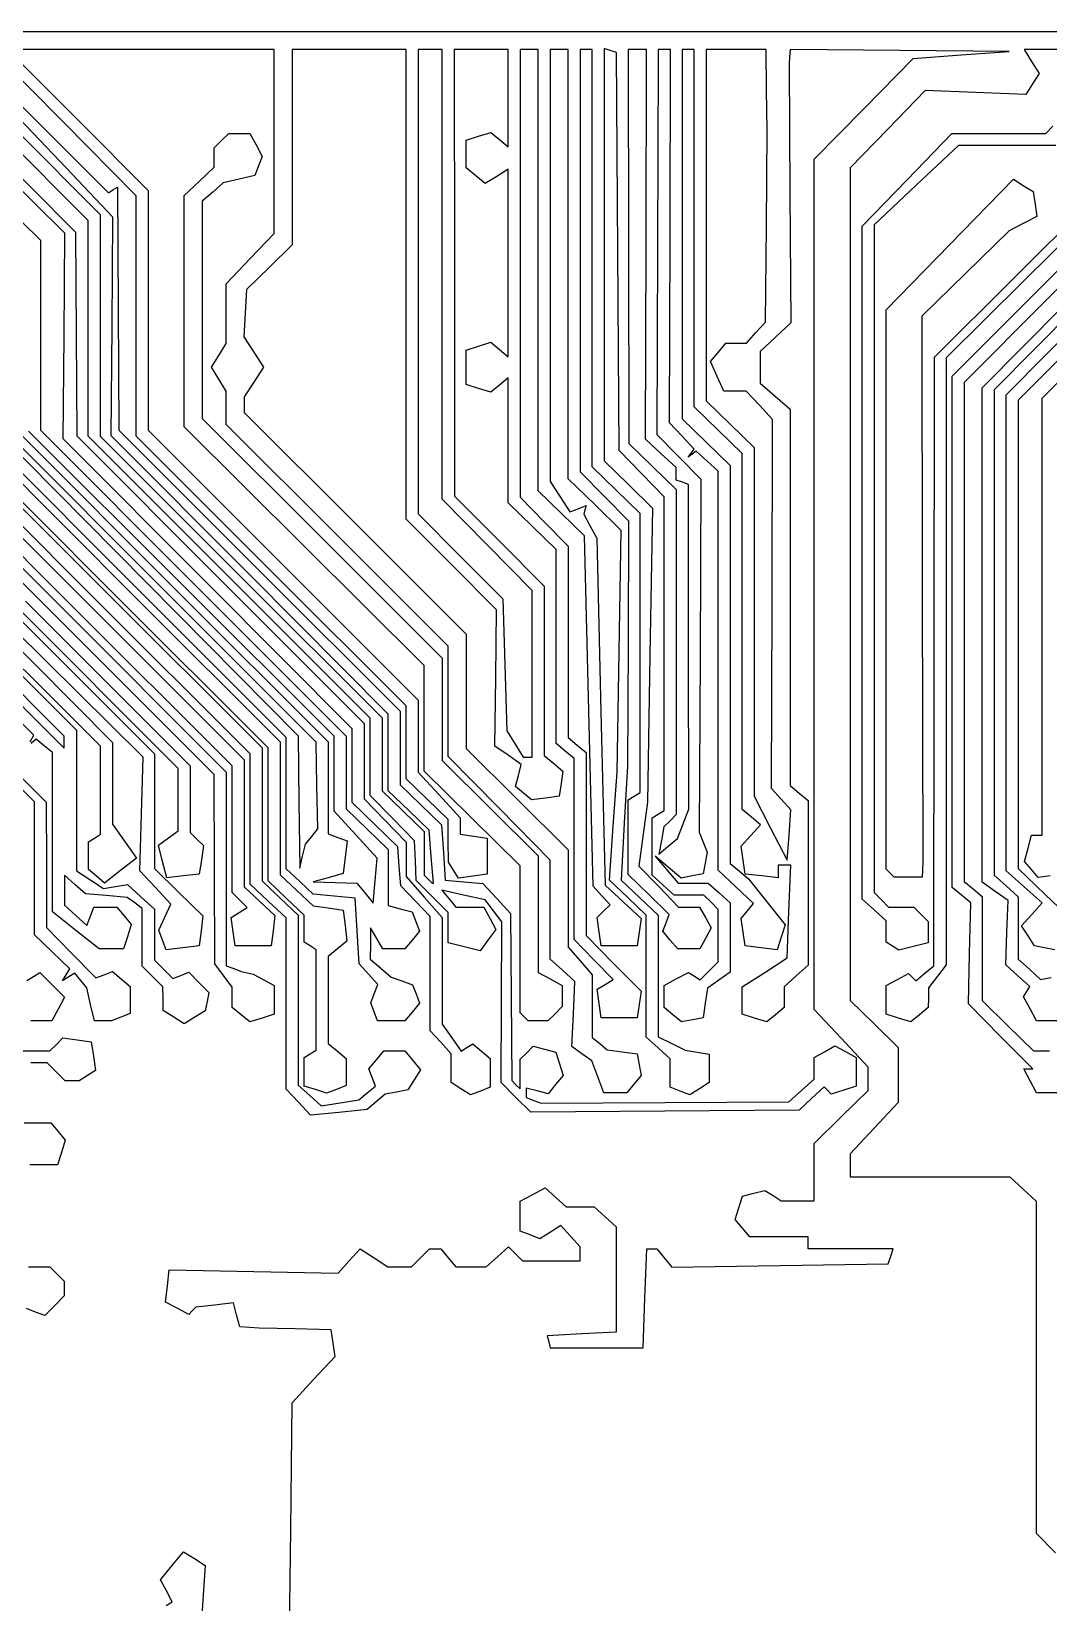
# Model space of a CAD drawing. Extents: x 13 to 278, y 25 to 201.
# Drawn here: x 99.9 to 144.7, y 131.8 to 201.1 of the extents above; entities that cross this region are included whole.
import ezdxf

# ---------------------------------------------------------------- set-up
doc = ezdxf.new("R2010")
doc.units = 0
doc.layers.add('Layer_1', color=7, linetype='CONTINUOUS')

msp = doc.modelspace()

# ---------------------------------------------------------------- linework, layer by layer
at = {"layer": 'Layer_1', "color": 7}
for points in [[(12.949534, 112.88561), (12.949534, 201.124155), (145.2412, 201.124155), (277.53287, 201.124155), (277.53287, 112.88561), (277.53287, 24.64707), (145.2412, 24.64707), (12.949534, 24.64707)], [(121.95787, 172.7846), (121.95787, 176.45963), (119.97349, 178.47647), (117.98912, 180.4933), (117.98912, 190.41185), (117.98912, 200.330405), (117.45995, 200.330405), (116.93078, 200.330405), (116.93078, 190.08402), (116.93078, 179.83764), (118.79198, 177.96394), (120.65318, 176.09023), (120.74488, 173.17584), (120.83658, 170.26143), (121.19625, 169.6855), (121.55593, 169.10957), (121.75687, 169.10957), (121.95781, 169.10957)], [(128.60938, 166.16399), (128.85577, 166.81204), (128.85497, 173.97722), (128.85418, 181.14241), (128.58101, 181.23341), (128.30787, 181.32451), (128.30787, 181.60285), (128.30787, 181.88119), (127.6333, 182.50635), (126.95874, 183.13151), (126.97764, 191.73096), (126.99654, 200.33041), (126.58838, 200.33041), (126.18022, 200.33041), (126.19832, 191.64056), (126.21642, 182.95071), (127.26216, 181.92957), (128.3079, 180.90843), (128.3079, 173.739), (128.3079, 166.56958), (128.03712, 166.2988), (127.76635, 166.02802), (127.6509, 165.42858), (127.53546, 164.82914), (127.94924, 165.17254), (128.36303, 165.51596), (128.60941, 166.164)], [(132.93987, 167.2555), (132.51173, 167.7286), (132.53363, 175.86888), (132.55553, 184.00916), (131.97307, 184.62916), (131.39061, 185.24915), (130.9019, 185.24915), (130.41318, 185.24915), (130.11537, 185.90278), (129.81756, 186.5564), (130.15344, 186.96111), (130.48932, 187.36582), (130.94508, 187.36582), (131.40084, 187.36582), (131.82472, 187.8342), (132.24859, 188.30258), (132.28109, 192.53055), (132.31359, 196.75853), (132.29509, 198.54447), (132.27659, 200.330405), (130.95367, 200.330405), (129.63075, 200.330405), (129.63075, 192.57889), (129.63075, 184.82738), (130.68909, 183.79395), (131.74742, 182.76051), (131.74342, 175.07515), (131.73942, 167.38978), (132.47116, 165.97463), (133.20291, 164.55949), (133.28561, 165.67095), (133.36831, 166.7824), (132.94016, 167.2555)], [(121.60509, 157.64431), (121.4287, 157.8207), (121.4287, 161.06331), (121.4287, 164.30591), (119.31203, 166.39996), (117.19537, 168.494), (117.19537, 170.82542), (117.19537, 173.15684), (111.9037, 178.4156), (106.61203, 183.67435), (106.61203, 188.78127), (106.61203, 193.88818), (107.27349, 194.50959), (107.93495, 195.131), (107.93495, 195.56113), (107.93495, 195.99126), (108.25245, 196.30876), (108.56995, 196.62626), (109.03689, 196.62626), (109.50383, 196.62626), (109.77677, 196.11626), (110.04972, 195.60626), (109.88919, 195.18793), (109.72867, 194.76961), (109.03024, 194.60406), (108.33182, 194.43852), (107.8688, 194.03617), (107.40578, 193.63383), (107.40578, 188.84371), (107.40578, 184.05359), (112.69745, 178.76688), (117.98912, 173.48018), (117.98912, 171.22253), (117.98912, 168.96489), (120.10578, 166.86063), (122.22245, 164.75638), (122.22245, 162.17979), (122.22245, 159.60321), (122.75162, 159.32001), (123.28078, 159.03681), (123.28078, 158.56987), (123.28078, 158.10293), (122.96328, 157.78543), (122.64578, 157.46793), (122.21363, 157.46793), (121.78148, 157.46793)], [(137.74467, 163.99429), (137.56828, 164.17068), (137.56828, 176.50889), (137.56828, 188.84709), (140.37226, 191.72682), (143.17624, 194.60654), (143.61341, 194.3326), (144.05057, 194.05865), (144.13277, 193.50826), (144.21497, 192.95787), (143.6036, 192.64582), (142.99223, 192.33377), (141.06542, 190.44511), (139.13862, 188.55645), (139.15722, 176.5179), (139.17582, 164.47936), (139.16582, 164.14863), (139.15582, 163.8179), (138.53846, 163.8179), (137.9211, 163.8179)]]:
    msp.add_lwpolyline(points, close=True, dxfattribs=at)
for points in [[(96.960782, 200.330288), (100.1135, 197.16934), (103.26622, 194.00839), (103.46265, 194.12979), (103.65909, 194.2512), (103.68809, 188.89022), (103.71709, 183.52925), (109.92592, 177.33318), (116.13475, 171.1371), (116.13475, 169.51372), (116.13475, 167.89034), (117.04791, 167.00528), (117.96106, 166.12022), (118.04006, 164.90285), (118.11906, 163.6855), (118.94629, 163.605), (119.77353, 163.5245), (120.38896, 162.8694), (121.00439, 162.2143), (121.02869, 158.52837), (121.05299, 154.84244), (121.23965, 154.65578), (121.42631, 154.46912), (121.42631, 155.12176), (121.42631, 155.7744), (121.7132, 156.0613), (122.0001, 156.34819), (122.49819, 156.21794), (122.99628, 156.08768), (123.15919, 155.57439), (123.32211, 155.06109), (122.988, 154.65852), (122.6539, 154.25594), (122.17239, 154.38186), (121.69089, 154.50778), (121.69089, 154.29627), (121.69089, 154.08477), (122.02162, 153.96289), (122.35235, 153.84101), (127.8147, 153.86841), (133.27706, 153.89581), (133.83397, 154.39984), (134.39089, 154.90387), (134.39089, 155.37888), (134.39089, 155.85389), (134.84708, 156.10919), (135.30327, 156.36449), (135.77312, 156.11303), (136.24297, 155.86157), (136.24297, 155.22725), (136.24297, 154.59293), (135.69387, 154.41865), (135.14476, 154.24437), (134.98589, 154.40324), (134.82702, 154.56211), (134.27477, 154.04329), (133.72252, 153.52448), (127.80676, 153.48378), (121.89101, 153.44308), (121.23951, 154.09459), (120.588, 154.74609), (120.6048, 158.28968), (120.6217, 161.83326), (120.25014, 162.31966), (119.87858, 162.80606), (118.92124, 163.02197), (117.96391, 163.23789), (118.2723, 162.8663), (118.58069, 162.49472), (119.20044, 162.49472), (119.82019, 162.49472), (120.08383, 162.0021), (120.34748, 161.50948), (120.00202, 161.03704), (119.65656, 160.5646), (118.95394, 160.74095), (118.25131, 160.9173), (118.25131, 161.58573), (118.25131, 162.25418), (117.54761, 162.95787), (116.84392, 163.66157), (116.80612, 164.53488), (116.76822, 165.40819), (115.78998, 166.41), (114.81174, 167.41181), (114.81174, 169.12256), (114.81174, 170.83331), (108.59403, 177.04679), (102.37632, 183.26028), (102.37632, 188.02158), (102.37632, 192.78288), (98.609432, 196.5565)], [(111.24042, 129.44395), (111.30322, 135.03144), (111.36602, 140.61892), (112.31286, 141.64227), (113.25969, 142.66561), (113.17609, 143.2536), (113.09249, 143.84159), (111.50499, 143.88079), (109.91749, 143.91999), (109.48533, 143.94699), (109.05317, 143.97399), (108.91537, 144.50094), (108.77757, 145.02789), (107.94784, 144.93129), (107.11811, 144.83469), (106.96166, 144.67824), (106.80521, 144.52179), (106.29497, 144.79486), (105.78474, 145.06793), (105.86674, 145.77773), (105.94874, 146.48754), (109.67161, 146.41424), (113.39448, 146.34094), (113.88183, 146.87946), (114.36918, 147.41798), (114.9783, 147.01887), (115.58742, 146.61976), (116.107, 146.61976), (116.62657, 146.61976), (117.02345, 147.01663), (117.42032, 147.41351), (117.67141, 147.41351), (117.92249, 147.41351), (118.25187, 147.01663), (118.58125, 146.61976), (119.25562, 146.61976), (119.92999, 146.61976), (120.4201, 147.0633), (120.91021, 147.50683), (121.22145, 147.19559), (121.5327, 146.88434), (122.8027, 146.88434), (124.0727, 146.88434), (124.0727, 147.19444), (124.0727, 147.50434), (123.64833, 147.97326), (123.22396, 148.44219), (122.75734, 148.15078), (122.29072, 147.85937), (121.85879, 148.02511), (121.42687, 148.19086), (121.42687, 148.85131), (121.42687, 149.51176), (121.97805, 149.80674), (122.52922, 150.10173), (122.99107, 149.68376), (123.45291, 149.2658), (124.0727, 149.2658), (124.69249, 149.2658), (125.17635, 148.82792), (125.6602, 148.39003), (125.6602, 146.063), (125.6602, 143.73596), (124.13885, 143.65656), (122.61749, 143.57716), (122.68369, 143.31257), (122.74979, 143.04799), (124.80031, 143.04799), (126.85083, 143.04799), (126.92763, 145.2308), (127.00453, 147.41362), (127.22602, 147.41362), (127.4475, 147.41362), (127.78171, 147.01092), (128.11592, 146.60822), (132.88552, 146.68022), (137.65512, 146.75222), (137.76513, 147.08294), (137.87514, 147.41367), (136.00101, 147.41367), (134.12688, 147.41367), (134.12688, 147.67826), (134.12688, 147.94284), (132.83636, 147.94284), (131.54584, 147.94284), (131.227, 148.32702), (130.90816, 148.7112), (131.07107, 149.22449), (131.23399, 149.73779), (131.7251, 149.86622), (132.21622, 149.99465), (132.57624, 149.76654), (132.93625, 149.53844), (133.66386, 149.53444), (134.39146, 149.53044), (134.39146, 150.79819), (134.39146, 152.06602), (135.58209, 153.23453), (136.77271, 154.40304), (136.77271, 154.91582), (136.77271, 155.42861), (135.58209, 156.70148), (134.39146, 157.97436), (134.39146, 176.7304), (134.39146, 195.48638), (136.57428, 197.70996), (138.75709, 199.93353), (140.87375, 200.087202), (142.99042, 200.240874), (138.16178, 200.285634), (133.33313, 200.330404), (133.30883, 199.99967), (133.28453, 199.66894), (133.31983, 193.97073), (133.35513, 188.27251), (132.68265, 187.64075), (132.01018, 187.009), (132.01018, 186.30908), (132.01018, 185.60916), (132.67164, 185.03403), (133.3331, 184.4589), (133.3331, 176.15518), (133.3331, 167.85145), (133.72997, 167.52207), (134.12685, 167.19269), (134.12685, 163.56193), (134.12685, 159.93117), (133.59768, 159.45228), (133.06851, 158.97339), (133.06851, 158.51763), (133.06851, 158.06186), (132.68434, 157.74303), (132.30016, 157.42418), (131.75829, 157.59617), (131.21643, 157.76815), (131.21643, 158.36745), (131.21643, 158.96675), (132.20862, 159.60778), (133.2008, 160.24882), (133.2781, 162.29794), (133.3554, 164.34707), (133.07968, 164.34707), (132.80397, 164.34707), (132.80397, 164.06491), (132.80397, 163.78276), (132.07637, 163.86646), (131.34876, 163.95016), (131.26136, 164.56729), (131.17396, 165.18442), (131.59877, 165.65383), (132.02358, 166.12324), (131.62003, 166.45816), (131.21649, 166.79308), (131.21649, 174.64448), (131.21649, 182.49589), (130.15816, 183.52932), (129.09983, 184.56276), (129.09983, 192.44656), (129.09983, 200.330365), (128.83524, 200.330365), (128.57066, 200.330365), (128.57066, 192.18198), (128.57066, 184.03359), (129.62899, 183.00016), (130.68733, 181.96672), (130.68733, 173.18927), (130.68733, 164.41183), (131.0942, 164.07415), (131.50107, 163.73648), (132.30391, 162.72281), (133.10676, 161.70914), (132.93266, 161.16062), (132.75857, 160.6121), (132.05368, 160.6936), (131.34878, 160.7751), (131.26238, 161.38497), (131.17588, 161.99485), (131.44856, 162.32341), (131.72124, 162.65196), (130.9397, 163.3896), (130.15817, 164.12725), (130.15817, 172.92735), (130.15817, 181.72746), (129.67368, 182.16592), (129.18919, 182.60438), (129.01222, 182.47151), (128.83525, 182.33864), (128.96997, 182.51745), (129.10468, 182.69626), (128.55854, 183.27759), (128.01241, 183.85892), (128.03391, 192.09462), (128.05541, 200.330308), (127.78386, 200.330308), (127.51231, 200.330308), (127.51151, 200.13187), (127.51072, 199.93343), (127.48342, 191.63911), (127.45612, 183.34478), (128.42118, 182.35647), (129.38624, 181.36816), (129.35564, 173.58517), (129.32504, 165.80218), (129.49947, 165.35462), (129.67391, 164.90705), (129.58231, 164.43161), (129.49071, 163.95618), (129.01104, 163.86378), (128.53137, 163.77138), (127.95574, 164.25759), (127.37989, 164.7438), (127.88392, 164.14849), (128.38795, 163.55318), (129.05371, 163.55318), (129.71948, 163.55318), (130.20333, 163.1153), (130.68719, 162.67741), (130.68719, 161.14593), (130.68719, 159.61444), (130.18423, 159.26215), (129.68127, 158.90987), (129.58887, 158.25766), (129.49647, 157.60546), (129.02074, 157.51476), (128.54501, 157.42406), (128.16084, 157.74289), (127.77668, 158.06172), (127.77668, 158.54918), (127.77668, 159.03664), (128.31132, 159.32276), (128.84595, 159.60889), (129.10709, 159.4475), (129.36824, 159.2861), (129.76308, 159.68094), (130.15793, 160.07579), (130.15793, 161.2324), (130.15793, 162.389), (129.84043, 162.7065), (129.52293, 163.024), (128.86908, 163.024), (128.21522, 163.024), (127.73137, 163.46189), (127.24751, 163.89977), (127.24751, 165.16606), (127.24751, 166.43236), (127.5121, 166.59588), (127.77668, 166.7594), (127.77668, 173.67794), (127.77668, 180.59649), (126.78449, 181.61236), (125.7923, 182.62824), (125.7302, 191.41175), (125.6681, 200.195256), (125.39946, 200.284806), (125.13082, 200.374356), (125.13082, 191.27788), (125.13082, 182.1814), (126.19775, 181.13957), (127.26468, 180.09774), (127.14894, 173.6114), (127.03319, 167.12505), (126.8485, 165.71055), (126.66381, 164.29606), (127.53672, 163.39545), (128.40962, 162.49484), (128.87374, 162.49484), (129.33786, 162.49484), (129.59315, 162.03865), (129.84845, 161.58247), (129.59699, 161.11261), (129.34553, 160.64276), (128.85807, 160.64276), (128.37061, 160.64276), (128.04403, 161.03627), (127.71745, 161.42977), (127.85877, 161.79805), (128.00009, 162.16633), (127.09462, 163.04395), (126.18915, 163.92156), (126.18915, 165.57384), (126.18915, 167.22611), (126.45373, 167.38963), (126.71832, 167.55315), (126.71832, 173.70156), (126.71832, 179.84995), (125.65998, 180.88339), (124.60165, 181.91682), (124.60165, 191.12354), (124.60165, 200.330265), (124.33707, 200.330265), (124.07248, 200.330265), (124.07248, 191.01372), (124.07248, 181.69717), (125.13577, 180.61376), (126.19905, 179.53036), (126.18025, 174.12146), (126.16145, 168.71256), (126.01799, 166.19901), (125.87453, 163.68547), (126.69329, 162.90837), (127.51204, 162.13126), (127.51204, 159.44735), (127.51204, 156.76343), (128.10736, 156.46778), (128.70267, 156.17213), (129.23184, 156.08873), (129.761, 156.00533), (129.761, 155.37633), (129.761, 154.74733), (129.33394, 154.47795), (128.90689, 154.20857), (128.47405, 154.37466), (128.04121, 154.54076), (128.04121, 155.16951), (128.04121, 155.79827), (127.51204, 156.27716), (126.98288, 156.75605), (126.98288, 159.44366), (126.98288, 162.13128), (126.17205, 162.9081), (125.36121, 163.68493), (125.52825, 166.06646), (125.69528, 168.44799), (125.78578, 173.7744), (125.87628, 179.10081), (124.70979, 180.24563), (123.5433, 181.39046), (123.5433, 190.86037), (123.5433, 200.330282), (123.14642, 200.330282), (122.74955, 200.330282), (122.74955, 190.79597), (122.74955, 181.26166), (123.18556, 180.59623), (123.62157, 179.93079), (123.97613, 180.06685), (124.3307, 180.2029), (124.2777, 180.01399), (124.2247, 179.82507), (124.51177, 179.29591), (124.79883, 178.76674), (124.98796, 171.11224), (125.1771, 163.45774), (125.96718, 162.71969), (126.75727, 161.98164), (126.67167, 161.37836), (126.58607, 160.77507), (125.79232, 160.77507), (124.99857, 160.77507), (124.91007, 161.4009), (124.82157, 162.02673), (125.10494, 162.3101), (125.38831, 162.59347), (125.01394, 163.00719), (124.63956, 163.42091), (124.44889, 171.14484), (124.25822, 178.86876), (123.23938, 179.86364), (122.22054, 180.85851), (122.22054, 190.59439), (122.22054, 200.330282), (121.82366, 200.330282), (121.42679, 200.330282), (121.42679, 190.45051), (121.42679, 180.57074), (122.48512, 179.49108), (123.54346, 178.41142), (123.54346, 174.18971), (123.54346, 169.96799), (123.94033, 169.63862), (124.33721, 169.30924), (124.33721, 165.27018), (124.33721, 161.23111), (125.54552, 160.00546), (126.75383, 158.77981), (126.67003, 158.18994), (126.58623, 157.60007), (125.79248, 157.60007), (124.99873, 157.60007), (124.90943, 158.23161), (124.82013, 158.86315), (125.17095, 159.07996), (125.52176, 159.29679), (124.66493, 160.18082), (123.80809, 161.06485), (123.80809, 165.05475), (123.80809, 169.04465), (123.41121, 169.37403), (123.01434, 169.70341), (123.01434, 173.98294), (123.01434, 178.26247), (121.95601, 179.29591), (120.89767, 180.32934), (120.89767, 183.08617), (120.89767, 185.84299), (120.5135, 185.52415), (120.12932, 185.20531), (119.58745, 185.37729), (119.04559, 185.54927), (119.04559, 186.30736), (119.04559, 187.06546), (119.58745, 187.23744), (120.12932, 187.40942), (120.5135, 187.09058), (120.89767, 186.77174), (120.89767, 190.90742), (120.89767, 195.0431), (120.38999, 194.72605), (119.88231, 194.40899), (119.46395, 194.7562), (119.04559, 195.10341), (119.04559, 195.71464), (119.04559, 196.32587), (119.58745, 196.49785), (120.12932, 196.66983), (120.5135, 196.35099), (120.89767, 196.03215), (120.89767, 198.18122), (120.89767, 200.330282), (119.70705, 200.330282), (118.51642, 200.330282), (118.52342, 190.47455), (118.53042, 180.61882), (120.5068, 178.63445), (122.48318, 176.65007), (122.48418, 172.91216), (122.48518, 169.17424), (122.89483, 168.83427), (123.30447, 168.49429), (123.22557, 167.94198), (123.14667, 167.38966), (122.5368, 167.30316), (121.92692, 167.21666), (121.57192, 167.51128), (121.21692, 167.8059), (121.34467, 168.29439), (121.47241, 168.78288), (120.89326, 169.18854), (120.31411, 169.59419), (120.34911, 172.60097), (120.38421, 175.60776), (118.392, 177.60643), (116.3998, 179.6051), (116.3998, 189.96786), (116.3998, 200.330405), (113.88625, 200.330405), (111.37271, 200.330405), (111.37271, 196.01848), (111.37271, 191.70655), (110.36591, 190.72343), (109.3591, 189.74031), (109.2972, 188.69182), (109.2353, 187.64334), (109.67294, 186.97541), (110.11059, 186.30749), (109.68328, 185.65534), (109.25598, 185.00319), (109.25598, 184.66047), (109.25598, 184.31775), (114.15077, 179.42832), (119.04556, 174.53889), (119.04556, 172.01683), (119.04556, 169.49476), (121.29452, 167.25749), (123.54348, 165.02021), (123.54348, 162.87204), (123.54348, 160.72387), (124.07264, 160.11374), (124.60181, 159.5036), (124.60181, 158.12128), (124.60181, 156.73895), (124.93254, 156.46732), (125.26327, 156.19569), (125.92202, 156.10419), (126.58078, 156.01269), (126.67148, 155.53696), (126.76218, 155.06123), (126.44335, 154.67707), (126.12453, 154.2929), (125.62121, 154.2929), (125.11789, 154.2929), (124.84945, 154.99894), (124.58102, 155.70499), (124.14477, 156.02397), (123.70853, 156.34296), (123.77493, 157.77545), (123.84133, 159.20795), (123.29557, 159.70185), (122.74982, 160.19575), (122.74982, 162.38203), (122.74982, 164.56831), (120.50086, 166.85299), (118.2519, 169.13768), (118.2519, 171.5737), (118.2519, 174.00972), (113.35711, 178.89915), (108.46232, 183.78858), (108.46232, 184.52246), (108.46232, 185.25633), (108.13409, 185.78191), (107.80586, 186.30749), (108.13409, 186.83306), (108.46232, 187.35864), (108.46232, 188.67401), (108.46232, 189.98937), (109.52065, 191.10191), (110.57898, 192.21445), (110.57898, 196.27243), (110.57898, 200.330405), (104.69614, 200.330405), (98.813292, 200.330405), (101.91801, 197.21758), (105.02273, 194.10475), (105.02273, 188.81485), (105.02273, 183.52495), (110.97586, 177.57624), (116.92898, 171.62752), (116.92998, 170.03782), (116.93098, 168.44811), (117.85576, 167.4412), (118.78053, 166.43429), (118.78053, 166.07054), (118.78053, 165.70679), (119.37584, 165.62219), (119.97116, 165.53759), (119.97116, 164.74384), (119.97116, 163.95009), (119.33962, 163.86079), (118.70808, 163.77149), (118.48378, 164.12537), (118.25947, 164.47925), (118.25547, 165.41953), (118.25147, 166.35982), (117.32543, 167.25737), (116.39939, 168.15493), (116.39939, 169.75887), (116.39939, 171.36282), (110.44626, 177.31154), (104.49314, 183.26025), (104.49314, 188.56729), (104.49314, 193.87433), (101.29538, 197.10231), (98.097622, 200.330288)], [(145.24012, 200.330405), (144.44413, 200.330405), (143.64814, 200.330405), (143.97918, 199.80032), (144.31022, 199.27024), (144.01829, 198.80814), (143.72637, 198.34603), (141.50668, 198.43173), (139.28699, 198.51743), (137.63335, 196.81455), (135.9797, 195.11167), (135.9797, 176.74032), (135.9797, 158.36896), (137.03804, 157.33553), (138.09637, 156.30209), (138.09637, 155.08731), (138.09637, 153.87253), (137.03804, 152.73757), (135.9797, 151.60261), (135.9797, 151.09563), (135.9797, 150.58865), (139.50169, 150.58865), (143.02367, 150.58865), (143.60273, 150.04918), (144.18179, 149.50971), (144.18179, 142.19042), (144.18179, 134.87114), (145.02744, 133.99865)], [(99.273482, 196.68896), (102.90796, 193.04751), (102.90796, 188.15404), (102.90796, 183.26056), (109.12566, 177.04707), (115.34337, 170.83359), (115.34337, 169.22973), (115.34337, 167.62588), (116.26941, 166.72832), (117.19546, 165.83077), (117.19546, 164.86843), (117.19546, 163.9061), (117.37185, 163.72971), (117.54823, 163.55332), (117.57213, 163.55332), (117.59603, 163.55332), (117.50363, 164.71569), (117.50361, 164.71569), (117.41121, 165.87805), (116.50956, 166.75196), (115.60792, 167.62588), (115.60792, 169.31461), (115.60792, 171.00335), (109.49968, 177.14586), (103.39144, 183.28836), (103.42484, 188.11089), (103.45824, 192.93341), (101.39716, 195.09932), (99.336082, 197.26522)], [(145.04949, 196.09707), (142.90081, 196.09707), (140.75213, 196.09707), (138.89508, 194.34523), (137.03804, 192.59339), (137.03804, 177.86169), (137.03804, 163.12999), (137.35554, 162.81249), (137.67304, 162.49499), (138.22866, 162.49499), (138.78429, 162.49499), (139.10179, 162.17749), (139.41929, 161.85999), (139.41929, 161.38878), (139.41929, 160.91757), (138.77287, 160.75533), (138.12645, 160.59309), (137.84683, 160.7659), (137.56721, 160.93872), (137.56721, 161.41126), (137.56721, 161.88381), (137.03804, 162.3627), (136.50887, 162.84159), (136.50897, 177.68339), (136.50907, 192.5252), (138.48793, 194.57572), (140.46679, 196.62624), (142.53595, 196.62624), (144.60512, 196.62624), (144.92262, 196.94374)], [(97.802102, 196.29523), (101.81804, 192.26033), (101.84244, 187.77059), (101.86684, 183.28084), (108.20821, 176.93446), (114.54959, 170.58808), (114.54959, 168.92746), (114.54959, 167.26683), (115.47563, 166.31326), (116.40168, 165.3597), (116.40168, 164.59787), (116.40168, 163.83604), (117.19543, 162.93201), (117.98918, 162.02798), (117.98918, 159.67438), (117.98918, 157.32078), (118.40415, 156.72832), (118.81913, 156.13586), (119.0772, 156.29535), (119.33527, 156.45485), (119.72056, 156.13509), (120.10584, 155.81533), (120.10584, 155.17797), (120.10584, 154.5406), (119.67301, 154.37451), (119.24017, 154.20841), (118.81311, 154.47779), (118.38605, 154.74717), (118.38605, 155.3798), (118.38605, 156.01242), (117.92303, 156.52533), (117.46001, 157.03824), (117.46001, 159.55356), (117.46001, 162.06888), (116.80739, 162.75006), (116.15478, 163.43125), (116.08958, 164.28725), (116.02438, 165.14326), (115.02243, 166.12164), (114.02048, 167.10002), (114.02048, 168.73132), (114.02048, 170.36261), (107.64711, 176.75648), (101.27373, 183.15034), (101.30843, 187.68905), (101.34313, 192.22775), (97.232322, 196.27894)], [(95.970352, 196.12176), (100.26203, 191.9134), (100.26203, 187.7193), (100.26203, 183.52519), (107.00891, 176.78221), (113.75578, 170.03923), (113.75578, 168.43554), (113.75578, 166.83185), (114.68182, 165.93429), (115.60787, 165.03674), (115.60787, 163.79658), (115.60787, 162.55642), (116.1357, 162.41839), (116.66353, 162.28036), (116.82676, 161.855), (116.98998, 161.42964), (116.6634, 161.03613), (116.33682, 160.64262), (115.8532, 160.64262), (115.36958, 160.64262), (115.09989, 161.10565), (114.83021, 161.56867), (114.82221, 160.88207), (114.81421, 160.19547), (115.27723, 159.79781), (115.74025, 159.40014), (116.20927, 159.23363), (116.6783, 159.06713), (116.83419, 158.66088), (116.99008, 158.25464), (116.6635, 157.86113), (116.33692, 157.46763), (115.73616, 157.46763), (115.13541, 157.46763), (114.98311, 157.8645), (114.83082, 158.26138), (114.9869, 158.66811), (115.14297, 159.07483), (114.73002, 159.53114), (114.31707, 159.98745), (114.23487, 161.43952), (114.15267, 162.89158), (113.22663, 162.97748), (112.30058, 163.06338), (111.70527, 163.61895), (111.10996, 164.17452), (111.10996, 167.07222), (111.10996, 169.96992), (104.62767, 176.45221), (98.145382, 182.93451)], [(147.09144, 193.53946), (143.65186, 190.13382), (140.21228, 186.72818), (140.21228, 173.33923), (140.21228, 159.95029), (139.82382, 159.4367), (139.43536, 158.92311), (139.42736, 158.49249), (139.41936, 158.06187), (139.03518, 157.74303), (138.651, 157.42419), (138.10914, 157.59617), (137.56728, 157.76815), (137.56728, 158.40247), (137.56728, 159.03679), (138.06166, 159.30137), (138.55603, 159.56595), (138.71672, 159.40527), (138.87741, 159.24458), (139.27245, 159.57244), (139.66749, 159.9003), (139.67909, 173.32399), (139.69069, 186.74768), (143.11946, 190.1656), (146.54821, 193.58353)], [(145.17454, 154.29388), (144.68708, 154.29388), (144.19962, 154.29388), (143.91641, 154.82304), (143.63321, 155.35221), (143.83192, 155.35221), (144.03063, 155.35221), (142.61417, 156.78648), (141.19771, 158.22076), (141.24681, 160.44775), (141.29591, 162.67475), (140.88638, 163.01463), (140.47686, 163.3545), (140.47686, 174.63562), (140.47686, 185.9177), (144.18103, 189.61478), (147.88519, 193.31186)], [(148.26647, 192.91455), (144.63624, 189.27735), (141.006, 185.64015), (141.006, 174.62962), (141.006, 163.61909), (141.40287, 163.28971), (141.79975, 162.96033), (141.79975, 160.66657), (141.79975, 158.3728), (142.93424, 157.25938), (144.06873, 156.14596), (144.76849, 156.14596)], [(145.1744, 157.46888), (144.68694, 157.46888), (144.19948, 157.46888), (143.91335, 158.00351), (143.62722, 158.53815), (143.76551, 158.7619), (143.9038, 158.98566), (143.37563, 159.46364), (142.84747, 159.94162), (142.89397, 161.36344), (142.94047, 162.78526), (142.37008, 163.18478), (141.79969, 163.5843), (141.79969, 174.49288), (141.79969, 185.40146), (145.37156, 189.00445)], [(145.90065, 188.9136), (142.32877, 185.31686), (142.32877, 174.60881), (142.32877, 163.90077), (142.85794, 163.42188), (143.38711, 162.94299), (143.38711, 161.5698), (143.38711, 160.1966), (143.88316, 159.74768), (144.37921, 159.29876), (144.61076, 159.34116), (144.84231, 159.38356)], [(145.00005, 160.60005), (144.55268, 160.68805), (144.1053, 160.77605), (143.82348, 161.22358), (143.54167, 161.67111), (143.99435, 162.17133), (144.44704, 162.67154), (143.6525, 163.37948), (142.85794, 164.08742), (142.85794, 174.59086), (142.85794, 185.0943), (146.42982, 188.69908)], [(146.96206, 188.41424), (143.39313, 184.85312), (143.39013, 174.52078), (143.38713, 164.18844), (144.57775, 163.0537), (145.76838, 161.91896)], [(144.79227, 163.87211), (144.26697, 163.79321), (143.97047, 164.15047), (143.67397, 164.50773), (143.82604, 165.08928), (143.97812, 165.67082), (144.21184, 165.67082), (144.44557, 165.67082), (144.44557, 175.30875), (144.44557, 184.94668), (147.75286, 188.25637)], [(93.580838, 183.349), (101.02135, 175.89845), (108.46187, 168.4479), (108.46287, 164.17673), (108.46387, 159.90556), (108.7946, 159.77865), (109.12533, 159.65174), (109.38991, 159.59194), (109.6545, 159.53214), (110.11752, 159.28433), (110.58054, 159.03653), (110.58054, 158.40221), (110.58054, 157.76789), (110.03867, 157.59591), (109.49681, 157.42393), (109.11263, 157.74277), (108.72845, 158.06161), (108.72845, 158.50781), (108.72845, 158.95401), (108.33999, 159.4676), (107.95153, 159.98119), (107.94353, 164.15898), (107.93553, 168.33676), (100.50515, 175.76467), (93.074768, 183.19258)], [(94.767896, 183.46338), (102.01284, 176.22203), (109.25779, 168.98068), (109.25779, 166.18072), (109.25779, 163.38077), (109.93128, 162.74806), (110.60477, 162.11534), (110.52657, 161.44517), (110.44837, 160.77499), (109.65462, 160.77499), (108.86087, 160.77499), (108.77157, 161.40652), (108.68227, 162.03806), (109.03394, 162.2554), (109.3856, 162.47274), (109.05709, 162.80126), (108.72857, 163.12978), (108.72857, 165.92294), (108.72857, 168.7161), (101.45253, 175.98853), (94.176486, 183.26096)], [(96.028602, 183.5071), (103.04006, 176.51279), (110.05152, 169.51848), (110.05152, 166.58534), (110.05152, 163.65219), (110.84527, 162.89173), (111.63902, 162.13127), (111.63902, 158.38532), (111.63902, 154.63937), (112.14454, 154.18188), (112.65007, 153.72438), (113.48131, 153.85539), (114.31256, 153.9864), (114.67986, 154.29122), (115.04715, 154.59605), (114.90098, 154.97695), (114.75482, 155.35785), (115.0814, 155.75135), (115.408, 156.14486), (115.87237, 156.14486), (116.33674, 156.14486), (116.68453, 155.72581), (117.03231, 155.30675), (116.75471, 154.86591), (116.47711, 154.42507), (115.9763, 154.33157), (115.47549, 154.23807), (115.07862, 153.89641), (114.68174, 153.55475), (113.43296, 153.43515), (112.18418, 153.31555), (111.64702, 153.88732), (111.10987, 154.45909), (111.10987, 158.23849), (111.10987, 162.01789), (110.31612, 162.75936), (109.52237, 163.50084), (109.52237, 166.37312), (109.52237, 169.2454), (102.51091, 176.25311), (95.499452, 183.26083)], [(98.145382, 182.46668), (104.49538, 176.12082), (110.84538, 169.77495), (110.84538, 166.84582), (110.84538, 163.91669), (111.57298, 163.22823), (112.30058, 162.53977), (112.96204, 162.45117), (113.6235, 162.36257), (113.703, 161.67846), (113.7825, 160.99436), (113.37224, 160.65388), (112.96199, 160.3134), (112.96199, 158.39382), (112.96199, 156.47424), (113.35887, 156.14486), (113.75574, 155.81548), (113.75574, 155.21473), (113.75574, 154.61397), (113.32159, 154.44737), (112.88745, 154.28078), (112.39555, 154.4369), (111.90366, 154.59302), (111.90366, 155.22103), (111.90366, 155.84905), (112.16824, 156.01257), (112.43283, 156.17609), (112.43283, 158.39382), (112.43283, 160.61155), (112.16824, 160.77507), (111.90366, 160.93859), (111.90366, 161.53493), (111.90366, 162.13127), (111.10991, 162.89173), (110.31616, 163.65219), (110.31616, 166.58116), (110.31616, 169.51013), (103.43699, 176.38548), (96.557832, 183.26083)], [(98.277702, 183.52936), (104.95843, 176.78952), (111.63916, 170.04967), (111.66986, 167.13223), (111.70056, 164.21478), (111.83063, 164.74395), (111.9607, 165.27311), (112.23021, 165.60512), (112.49977, 165.93712), (112.46177, 167.85407), (112.42377, 169.77103), (105.68149, 176.51978), (98.939212, 183.26852)], [(99.468532, 183.2609), (106.21541, 176.51791), (112.96228, 169.77493), (112.96228, 167.75077), (112.96228, 165.72661), (113.37688, 165.56752), (113.79147, 165.40842), (113.70757, 164.68978), (113.62367, 163.97113), (112.96221, 163.78861), (112.30075, 163.60608), (113.26055, 163.57968), (114.22034, 163.55328), (114.58346, 163.1122), (114.94659, 162.67112), (115.02959, 163.65675), (115.11259, 164.64238), (114.16966, 165.68609), (114.16955, 165.68614), (113.22662, 166.72985), (113.22662, 168.3843), (113.22662, 170.03875), (106.47974, 176.76695), (99.732872, 183.49515)], [(89.778134, 177.90709), (100.52655, 167.12532), (100.52658, 164.35721), (100.52662, 161.5891), (101.61905, 160.47599), (102.71148, 159.36289), (103.07762, 159.50339), (103.44377, 159.64389), (103.83728, 159.31731), (104.23078, 158.99073), (104.23078, 158.38998), (104.23078, 157.78922), (103.81227, 157.62862), (103.39375, 157.46803), (103.02356, 157.46803), (102.65336, 157.46803), (102.47955, 158.19563), (102.30573, 158.92323), (102.04765, 159.25105), (101.78958, 159.57887), (101.51409, 159.40861), (101.2386, 159.23835), (101.40237, 159.50332), (101.56613, 159.7683), (100.78179, 160.51975), (99.997452, 161.27119), (99.997452, 164.19976), (99.997452, 167.12832), (91.300546, 175.82223)], [(99.808132, 169.78751), (99.967962, 170.0689), (93.235959, 176.79702)], [(95.235609, 176.91452), (101.85019, 170.30391), (101.85019, 167.19917), (101.85019, 164.09443), (102.4455, 163.70483), (103.04082, 163.31523), (103.56998, 163.40193), (104.09915, 163.48863), (104.69446, 162.94551), (105.28978, 162.40238), (105.28978, 161.27678), (105.28978, 160.15117), (105.69431, 159.74664), (106.09884, 159.34211), (106.45394, 159.47837), (106.80904, 159.61464), (107.25325, 159.17043), (107.69746, 158.72623), (107.61806, 158.32368), (107.53866, 157.92113), (107.07564, 157.62955), (106.61262, 157.33796), (106.1496, 157.63147), (105.68658, 157.92498), (105.67758, 158.4516), (105.66858, 158.97823), (105.2144, 159.43241), (104.76021, 159.88659), (104.76021, 161.15821), (104.76021, 162.42983), (104.42949, 162.67444), (104.09876, 162.91905), (103.17271, 162.99545), (102.24667, 163.07185), (101.78365, 163.48571), (101.32063, 163.89959), (101.32063, 163.23813), (101.32063, 162.57667), (101.81711, 162.12736), (102.31358, 161.67806), (102.47026, 162.08636), (102.62694, 162.49465), (103.13201, 162.49465), (103.63709, 162.49465), (103.95593, 162.11048), (104.27477, 161.7263), (104.10279, 161.18443), (103.9308, 160.64257), (103.3914, 160.64257), (102.85199, 160.64257), (101.82173, 161.45855), (100.79146, 162.27454), (100.79146, 165.79178), (100.79146, 169.30903), (100.43639, 169.60371), (100.08132, 169.8984), (99.864812, 169.70225)], [(94.176617, 176.64986), (101.32037, 169.50978), (101.32037, 169.77451), (101.32037, 170.03924), (94.705784, 176.64986)], [(96.588222, 176.64344), (103.43769, 169.75779), (103.43769, 167.95304), (103.43769, 166.14829), (103.96964, 165.40124), (104.50159, 164.65418), (103.79995, 164.10227), (103.0983, 163.55035), (102.73883, 163.84869), (102.37936, 164.14702), (102.37936, 164.76047), (102.37936, 165.37392), (102.64394, 165.53744), (102.90853, 165.70096), (102.90853, 167.64724), (102.90853, 169.59352), (96.161652, 176.31612)], [(98.146042, 176.38542), (105.28979, 169.24535), (105.28979, 166.71752), (105.28979, 164.18969), (106.35945, 163.1452), (107.4291, 162.1007), (107.3516, 161.43785), (107.2741, 160.77501), (106.54499, 160.69111), (105.81588, 160.60721), (105.65118, 161.03641), (105.48648, 161.46561), (105.75541, 162.04632), (106.02434, 162.62702), (105.33954, 163.35819), (104.65473, 164.08936), (104.72513, 166.59477), (104.79553, 169.10018), (97.634322, 176.18268)], [(99.601152, 175.98848), (106.8772, 168.71605), (106.8772, 167.24581), (106.8772, 165.77556), (107.16418, 165.48858), (107.45116, 165.2016), (107.36266, 164.57577), (107.27416, 163.94994), (106.55579, 163.86714), (105.83741, 163.78434), (105.65687, 164.50365), (105.47634, 165.22296), (105.91223, 165.54169), (106.34812, 165.86042), (106.34812, 167.23413), (106.34812, 168.60783), (99.040492, 175.93621)], [(99.673592, 159.25231), (99.958112, 159.42815), (100.24262, 159.60399), (100.7875, 159.05911), (101.33239, 158.51423), (101.05243, 157.99113), (100.77247, 157.46803), (100.30553, 157.46803), (99.838592, 157.46803)], [(99.323642, 156.14515), (100.00453, 156.14515), (100.68543, 156.14515), (100.97241, 156.43213), (101.25939, 156.71912), (101.88522, 156.63062), (102.51105, 156.54212), (102.60035, 155.91058), (102.68965, 155.27905), (102.33577, 155.05474), (101.98189, 154.83043), (101.67006, 154.82643), (101.35823, 154.82243), (100.96136, 155.21931), (100.96129, 155.21896), (100.56441, 155.61584), (99.835972, 155.61584)], [(99.550302, 152.96976), (100.13835, 152.96976), (100.72641, 152.96976), (101.04524, 152.58558), (101.36409, 152.2014), (101.1921, 151.65954), (101.02012, 151.11767), (100.40889, 151.11767), (99.797662, 151.11767)], [(99.734022, 146.61873), (100.20891, 146.61873), (100.68381, 146.61873), (101.00131, 146.30123), (101.31881, 145.98373), (101.31881, 145.65867), (101.31881, 145.33361), (100.88782, 144.90262), (100.45682, 144.47163), (100.05293, 144.62662), (99.649042, 144.7816)], [(105.81716, 131.67116), (106.08246, 131.83513), (105.821, 132.32367), (105.55954, 132.81221), (106.06829, 133.43209), (106.57704, 134.05197), (107.05664, 133.75057), (107.53623, 133.44917), (107.46383, 132.34847), (107.39143, 131.24777)]]:
    msp.add_lwpolyline(points, dxfattribs=at)

doc.saveas('drawing.dxf')
